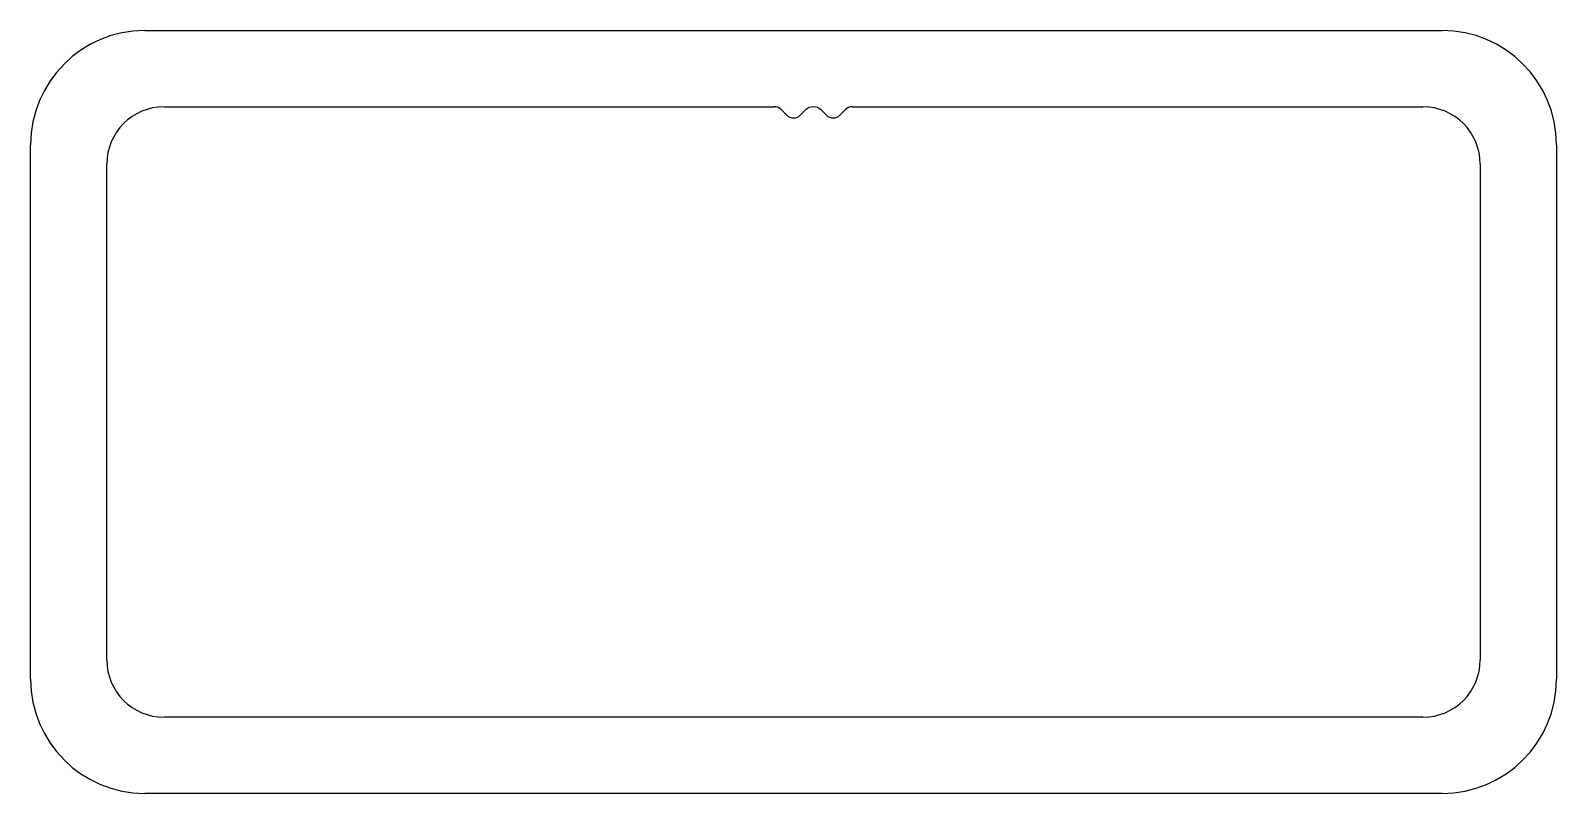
# Model space of a CAD drawing. Extents: x 2147.1 to 2187.1, y 1550 to 1570.
import ezdxf

# ---------------------------------------------------------------- set-up
doc = ezdxf.new("R2010")
doc.units = 0
doc.layers.get('0').update_dxf_attribs({"linetype": 'CONTINUOUS'})

msp = doc.modelspace()

# ---------------------------------------------------------------- linework, layer by layer
for p, q in [((2150.125, 1569.978), (2184.125, 1569.978)), ((2150.625, 1567.978), (2166.625, 1567.978)), ((2166.802, 1567.905), (2166.948, 1567.759)), ((2167.301, 1567.759), (2167.432, 1567.89)), ((2167.857, 1567.89), (2167.988, 1567.759)), ((2168.341, 1567.759), (2168.487, 1567.905)), ((2168.664, 1567.978), (2183.625, 1567.978)), ((2147.125, 1552.978), (2147.125, 1566.978)), ((2187.125, 1566.978), (2187.125, 1552.978)), ((2149.125, 1553.478), (2149.125, 1566.478)), ((2185.125, 1566.478), (2185.125, 1553.478)), ((2183.625, 1551.978), (2150.625, 1551.978)), ((2184.125, 1549.978), (2150.125, 1549.978))]:
    msp.add_line(p, q)
for centre, radius, start, end in [((2150.125, 1566.978), 3, 90, 180), ((2184.125, 1566.978), 3, 0, 90), ((2150.625, 1566.478), 1.5, 90, 180), ((2166.625, 1567.728), 0.25, 45, 90), ((2167.125, 1567.936), 0.25, 225, 315), ((2167.645, 1567.678), 0.3, 45, 135), ((2168.165, 1567.936), 0.25, 225, 315), ((2168.664, 1567.728), 0.25, 90, 135), ((2183.625, 1566.478), 1.5, 0, 90), ((2150.625, 1553.478), 1.5, 180, 270), ((2183.625, 1553.478), 1.5, 270, 0), ((2150.125, 1552.978), 3, 180, 270), ((2184.125, 1552.978), 3, 270, 0)]:
    msp.add_arc(centre, radius, start, end)

doc.saveas('drawing.dxf')
